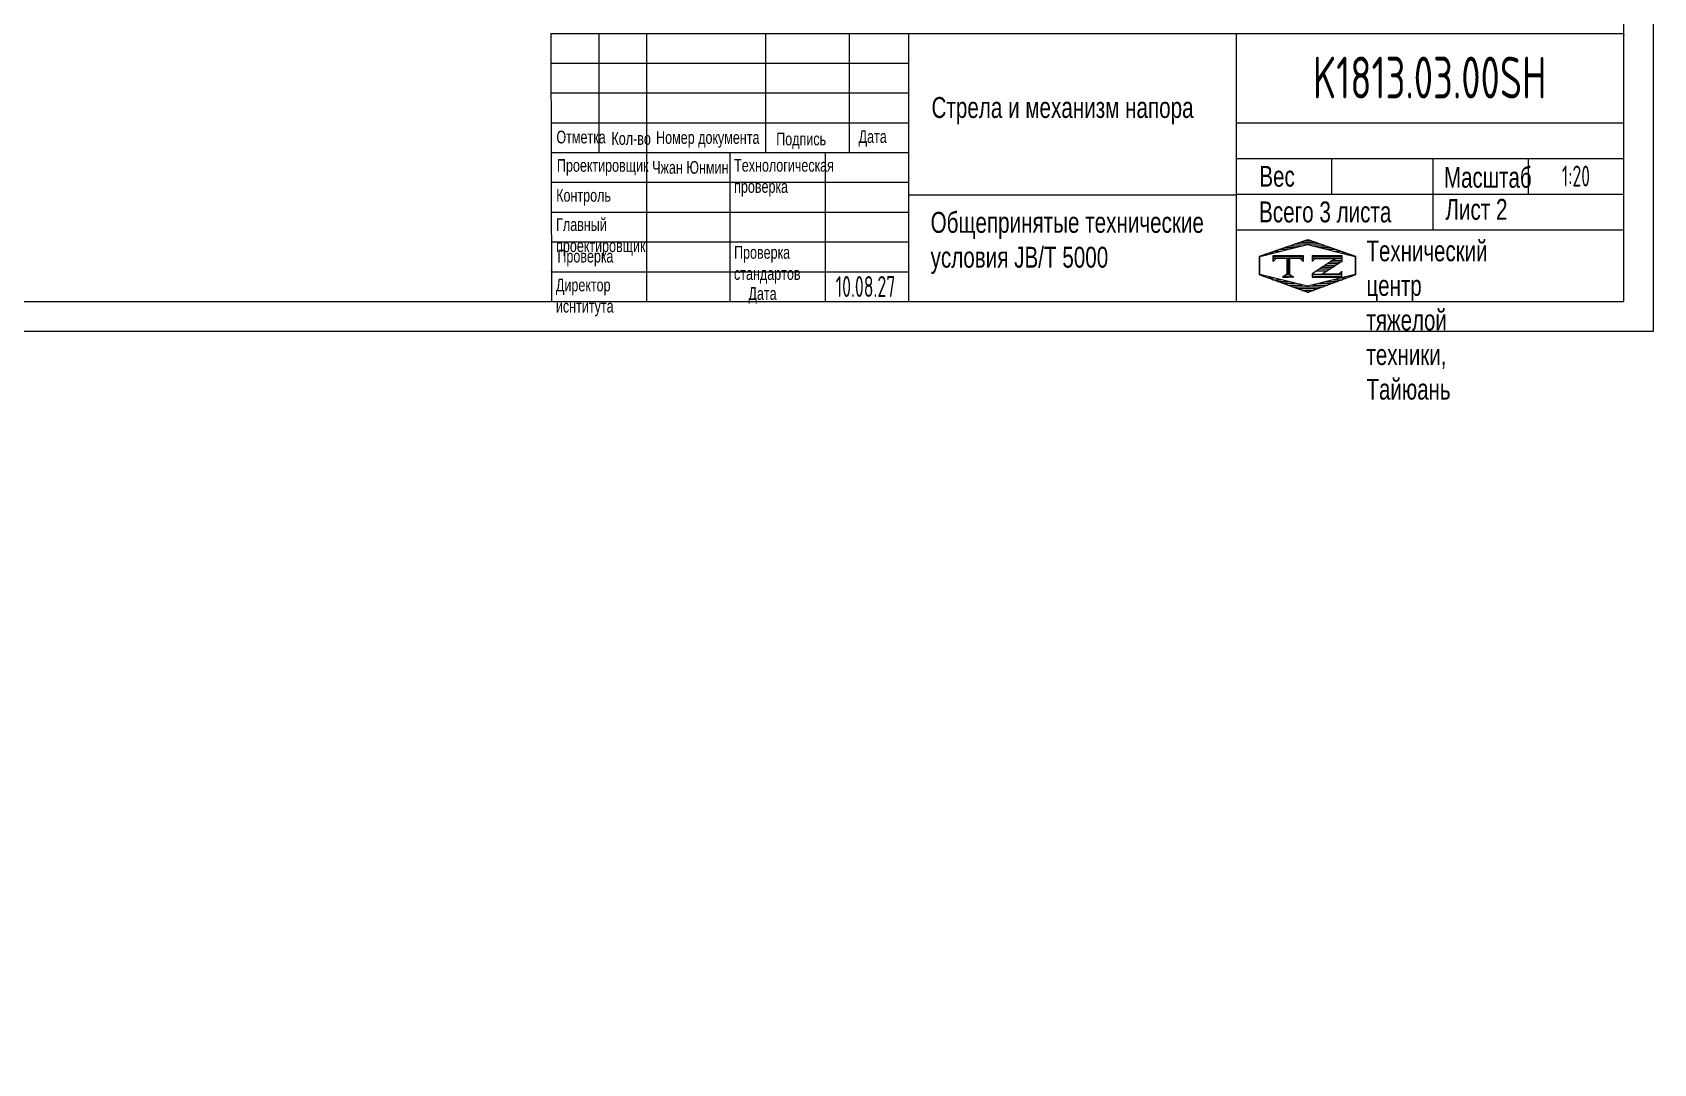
# Model space of a CAD drawing. Header units: millimetres. Extents: x 0 to 8400, y -2453 to 5940.
# Drawn here: x 2969 to 8400, y -2453 to 1001 of the extents above; entities that cross this region are included whole.
import ezdxf
from ezdxf.enums import TextEntityAlignment as Align

# ---------------------------------------------------------------- set-up
doc = ezdxf.new("R2010")
doc.units = ezdxf.units.MM
doc.header["$LTSCALE"] = 200
doc.linetypes.add('F', pattern=[0.75, 0.5, -0.25])
for name, color, linetype in [('01', 7, 'Continuous'), ('02', 1, 'Continuous'), ('04', 2, 'F'), ('11', 3, 'Continuous'), ('THICK', 7, 'Continuous')]:
    doc.layers.add(name, color=color, linetype=linetype)
doc.styles.get("Standard").update_dxf_attribs({"font": 'isocp', "width": 0.707, "bigfont": 'intecad.shx'})

# ---------------------------------------------------------------- blocks, each defined once
blk = doc.blocks.new('*U45')
at = {"layer": '01'}
for points in [[(415, 5), (415, 292)], [(25, 5), (415, 5)]]:
    blk.add_lwpolyline(points, dxfattribs=at)
at = {"layer": '02'}
for points in [[(420, 0), (420, 297)], [(0, 0), (420, 0)]]:
    blk.add_lwpolyline(points, dxfattribs=at)
blk = doc.blocks.new('*X49')
at = {"color": 0}
for p, q in [((127.06, 7.8), (132.06, 7.8)), ((127.06, 7.5), (132.06, 7.5)), ((127.06, 7.2), (127.32, 7.2)), ((128.3, 5.7), (130.1, 5.7)), ((128.77, 6), (130.57, 6)), ((129.23, 6.3), (131.04, 6.3)), ((129.7, 6.6), (131.51, 6.6)), ((130.16, 6.9), (131.98, 6.9)), ((130.62, 7.2), (132.06, 7.2)), ((127.84, 5.4), (129.64, 5.4))]:
    blk.add_line(p, q, dxfattribs=at)
blk = doc.blocks.new('*X50')
at = {"color": 0}
for p, q in [((127.06, 4.8), (132.06, 4.8)), ((127.06, 4.5), (132.06, 4.5)), ((131.84, 5.1), (132.06, 5.1))]:
    blk.add_line(p, q, dxfattribs=at)
blk = doc.blocks.new('*X48')
at = {"color": 0}
for p, q in [((122.34, 4.5), (123.72, 4.5)), ((122.82, 4.8), (123.24, 4.8))]:
    blk.add_line(p, q, dxfattribs=at)
blk = doc.blocks.new('*X47')
at = {"color": 0}
for p, q in [((120.53, 7.8), (125.53, 7.8)), ((120.53, 7.5), (125.53, 7.5)), ((120.53, 7.2), (120.79, 7.2)), ((125.27, 7.2), (125.53, 7.2))]:
    blk.add_line(p, q, dxfattribs=at)
blk = doc.blocks.new('*X46')
at = {"color": 0}
for p, q in [((119.8, 8.4), (120.72, 8.4)), ((120.66, 8.7), (121.92, 8.7)), ((121.52, 9), (123.12, 9)), ((122.38, 9.3), (124.32, 9.3)), ((123.24, 9.6), (125.52, 9.6)), ((124.1, 9.9), (128.52, 9.9)), ((124.97, 10.2), (127.67, 10.2)), ((125.83, 10.5), (126.82, 10.5)), ((127.02, 9.6), (129.37, 9.6)), ((128.22, 9.3), (130.22, 9.3)), ((129.42, 9), (131.07, 9)), ((130.62, 8.7), (131.92, 8.7)), ((131.82, 8.4), (132.77, 8.4)), ((118.22, 7.8), (118.32, 7.8)), ((118.22, 7.5), (118.27, 7.5)), ((118.22, 7.2), (118.27, 7.2)), ((118.22, 6.9), (118.27, 6.9)), ((118.22, 6.6), (118.27, 6.6)), ((118.22, 6.3), (118.27, 6.3)), ((118.22, 6), (118.27, 6)), ((118.22, 5.7), (118.27, 5.7)), ((118.94, 8.1), (119.52, 8.1)), ((133.02, 8.1), (133.62, 8.1)), ((134.22, 7.8), (134.32, 7.8)), ((134.27, 7.5), (134.32, 7.5)), ((134.27, 7.2), (134.32, 7.2)), ((134.27, 6.9), (134.32, 6.9)), ((134.27, 6.6), (134.32, 6.6)), ((134.27, 6.3), (134.32, 6.3)), ((134.27, 6), (134.32, 6)), ((134.27, 5.7), (134.32, 5.7)), ((118.22, 5.4), (118.27, 5.4)), ((118.22, 5.1), (118.27, 5.1)), ((118.22, 4.8), (118.27, 4.8)), ((118.79, 4.5), (119.42, 4.5)), ((119.61, 4.2), (120.62, 4.2)), ((120.43, 3.9), (121.82, 3.9)), ((121.26, 3.6), (123.02, 3.6)), ((122.08, 3.3), (124.22, 3.3)), ((122.91, 3), (125.42, 3)), ((127.12, 3), (129.7, 3)), ((128.32, 3.3), (130.51, 3.3)), ((129.52, 3.6), (131.32, 3.6)), ((130.72, 3.9), (132.14, 3.9)), ((131.92, 4.2), (132.95, 4.2)), ((133.12, 4.5), (133.76, 4.5)), ((134.27, 5.4), (134.32, 5.4)), ((134.27, 5.1), (134.32, 5.1)), ((134.27, 4.8), (134.32, 4.8)), ((123.73, 2.7), (128.89, 2.7)), ((124.55, 2.4), (128.07, 2.4)), ((125.38, 2.1), (127.26, 2.1)), ((126.2, 1.8), (126.45, 1.8))]:
    blk.add_line(p, q, dxfattribs=at)

msp = doc.modelspace()

# ---------------------------------------------------------------- linework, layer by layer
at = {"layer": '01'}
msp.add_point((8300, 993.5013), dxfattribs=at)
at = {"layer": 'THICK'}
for p, q in [((4705.4969, 997.9448), (4708.2208, 100)), ((4705.4969, 997.9448), (8300, 997.9448)), ((4867.8038, 997.5117), (4867.8038, 997.9448)), ((4867.8554, 598.8582), (4867.8554, 997.9448)), ((5027.4901, 100), (5027.4901, 997.9448)), ((5426.5766, 598.8582), (5426.5766, 997.9448)), ((5705.9372, 598.8582), (5705.9372, 997.9448)), ((5905.4805, 100), (5905.4805, 997.9448)), ((7002.9686, 100), (7002.9686, 997.9448)), ((8300, 100), (8300, 997.9448)), ((4708.2208, 698.6299), (5905.4805, 698.6299)), ((7002.9686, 698.6299), (8300, 698.6299)), ((4708.2208, 598.8582), (5905.4805, 598.8582)), ((5306.8507, 100), (5306.8507, 598.8582)), ((5626.1199, 100), (5626.1199, 598.8582)), ((7002.9686, 578.9039), (8300, 578.9039)), ((7322.2379, 459.1779), (7322.2379, 578.9039)), ((7661.4615, 339.4519), (7661.4615, 578.9039)), ((7980.7307, 459.1779), (7980.7307, 578.9039)), ((5905.4805, 457.4482), (7002.9686, 457.4482)), ((7002.9686, 459.1779), (8300, 459.1779)), ((7002.9686, 339.4519), (8300, 339.4519)), ((4708.2208, 100), (8300, 100))]:
    msp.add_line(p, q, dxfattribs=at)
at = {"layer": 'THICK', "color": 3}
for p, q in [((4708.2208, 898.1732), (5905.4805, 898.1732)), ((4708.2208, 798.4015), (5905.4805, 798.4015)), ((4708.2208, 499.0866), (5905.4805, 499.0866)), ((4708.2208, 399.3149), (5905.4805, 399.3149)), ((4708.2208, 299.5433), (5905.4805, 299.5433)), ((7079.8342, 251.7743), (7241.5649, 308.105)), ((7080.8844, 250.5057), (7240.519, 290.4144)), ((7240.519, 290.4144), (7400.1537, 250.5057)), ((7241.5649, 308.105), (7401.1951, 251.7743)), ((7079.8342, 189.0425), (7079.8342, 251.7743)), ((7080.8844, 190.6428), (7080.8844, 250.5057)), ((7125.9609, 233.6804), (7125.9609, 253.6347)), ((7125.9609, 253.6347), (7225.7326, 253.6347)), ((7135.9381, 243.6575), (7125.9609, 233.6804)), ((7215.7554, 243.6575), (7135.9381, 243.6575)), ((7171.4805, 243.7528), (7171.4805, 189.0225)), ((7175.8454, 243.7528), (7175.8454, 189.0225)), ((7180.8338, 243.7528), (7180.8338, 189.0225)), ((7225.7326, 233.6804), (7215.7554, 243.6575)), ((7225.7326, 253.6347), (7225.7326, 233.6804)), ((7256.2841, 253.6347), (7256.2841, 233.6804)), ((7256.2841, 253.6347), (7356.0557, 253.6347)), ((7256.2841, 233.6804), (7266.2612, 243.6575)), ((7334.8521, 243.6575), (7256.2841, 192.8232)), ((7266.2612, 243.6575), (7334.8521, 243.6575)), ((7356.053, 233.871), (7304.9387, 201.1578)), ((7356.0557, 253.6347), (7356.0557, 233.6804)), ((7400.1537, 250.5057), (7400.1537, 190.6428)), ((7401.1951, 251.7743), (7401.1951, 189.0425)), ((4708.2208, 199.7716), (5905.4805, 199.7716)), ((7241.5649, 130.1513), (7079.8342, 189.0425)), ((7240.519, 150.7341), (7080.8844, 190.6428)), ((7175.8454, 193.5833), (7156.5152, 181.421)), ((7156.5152, 181.421), (7175.8454, 181.421)), ((7175.8454, 193.5833), (7195.1756, 181.421)), ((7195.1756, 181.421), (7175.8454, 181.421)), ((7400.1537, 190.6428), (7240.519, 150.7341)), ((7401.1951, 189.0425), (7241.5649, 130.1513)), ((7256.2841, 192.8232), (7256.2841, 181.421)), ((7256.2841, 181.421), (7356.053, 181.421)), ((7304.9387, 201.1578), (7289.6893, 191.3982)), ((7346.0758, 191.3982), (7289.6893, 191.3982)), ((7356.053, 201.3753), (7346.0758, 191.3982)), ((7356.053, 181.421), (7356.053, 201.3753))]:
    msp.add_line(p, q, dxfattribs=at)
for p in [(4708.2208, 199.7716), (4708.2208, 100)]:
    msp.add_point(p, dxfattribs=at)

# ---------------------------------------------------------------- block references
at = {"layer": '04', "xscale": 20, "yscale": 20, "zscale": 20}
msp.add_blockref('*U45', (0, 0), dxfattribs=at)
at = {"layer": 'THICK', "color": 3, "xscale": 19.95432891670324, "yscale": 19.95432891670324, "zscale": 19.95432891670324}
for name in ['*X46', '*X47', '*X49', '*X48', '*X50']:
    msp.add_blockref(name, (4720.841, 95.1247), dxfattribs=at)

# ---------------------------------------------------------------- texts
at = {"layer": '01', "attachment_point": 1}
for s, insert, char_height in [('{\\fArial|b0|i0|c204|p34;Отметка}', (4724.5156, 672.0454), 42.54768), ('{\\fArial|b0|i0|c204|p34;Кол-во}', (4909.0315, 667.1509), 42.54768), ('{\\fArial|b0|i0|c204|p34;Номер документа}', (5058.4919, 670.4249), 42.54768), ('{\\fArial|b0|i0|c204|p34;Подпись}', (5460.9464, 665.5195), 42.54768), ('{\\fArial|b0|i0|c204|p34;Дата}', (5736.9038, 673.6768), 42.54768), ('{\\fArial|b0|i0|c204|p34;Проектировщик}', (4726.3879, 577.0062), 42.54768), ('{\\fArial|b0|i0|c204|p34;\\C3;Чжан Юнмин}', (5045.4356, 570.4693), 42.54768), ('{\\fArial|b0|i0|c204|p34;Технологическая\\Pпроверка}', (5319.9221, 577.3261), 42.54768), ('{\\fArial|b0|i0|c204|p34;Вес}', (7079.6147, 554.1266), 69.494544), ('{\\fArial|b0|i0|c204|p34;\\C0;Масштаб}', (7697.9172, 550.5848), 69.494544), ('{\\fArial|b0|i0|c204|p34;Контроль}', (4723.9441, 476.7867), 42.54768), ('{\\fArial|b0|i0|c204|p34;Главный\\Pпроектировщик}', (4723.5674, 378.8558), 42.54768), ('{\\fArial|b0|i0|c204|p34;Проверка}', (4727.7255, 273.0383), 42.54768), ('{\\fArial|b0|i0|c204|p34;Проверка\\Pстандартов}', (5319.5147, 285.6795), 42.54768), ('{\\fArial|b0|i0|c204|p34;Директор\\Pиснтитута}', (4722.9129, 176.3678), 42.54768), ('{\\fArial|b0|i0|c204|p34;Дата}', (5367.8559, 147.9292), 42.54768)]:
    msp.add_mtext(s, dxfattribs=dict(at, insert=insert, char_height=char_height))
at = {"layer": '01', "insert": (7438.2589, 304.1843), "char_height": 69.494544, "width": 3.265768, "attachment_point": 1}
msp.add_mtext('{\\fArial|b0|i0|c204|p34;Технический центр\\Pтяжелой техники, Тайюань}', dxfattribs=at)
at = {"layer": '01', "color": 3, "insert": (3635.6892, -2452.936), "char_height": 35, "attachment_point": 7}
msp.add_mtext(' \\P  ', dxfattribs=at)
at = {"layer": '04', "char_height": 70, "attachment_point": 1}
for s, insert in [('{\\fArial|b0|i0|c204|p34;\\C3;Стрела и механизм напора}', (5981.1839, 784.7807)), ('{\\fArial|b0|i0|c204|p34;\\C0;Всего 3 листа}', (7078.4854, 434.9484)), ('{\\fArial|b0|i0|c204|p34;\\C0;Лист 2}', (7702.7149, 443.5466)), ('{\\fArial|b0|i0|c204|p34;\\C0;Общепринятые технические\\Pусловия \\fArial|b0|i0|c0|p34;JB/T 5000}', (5978.1156, 399.9295))]:
    msp.add_mtext(s, dxfattribs=dict(at, insert=insert))
at = {"layer": '11'}
for s, height, width, p, p2 in [('K1813.03.00SH', 140, 0.693834, (7258.7816, 780), (8041.2184, 780)), ('1:20', 70, 0.655288, (8092.965, 485), (8187.035, 485)), ('10.08.27', 70, 0.642055, (5660, 115), (5860, 115))]:
    msp.add_text(s, height=height, dxfattribs=dict(at, width=width)).set_placement(p, p2, align=Align.FIT)

doc.saveas('drawing.dxf')
